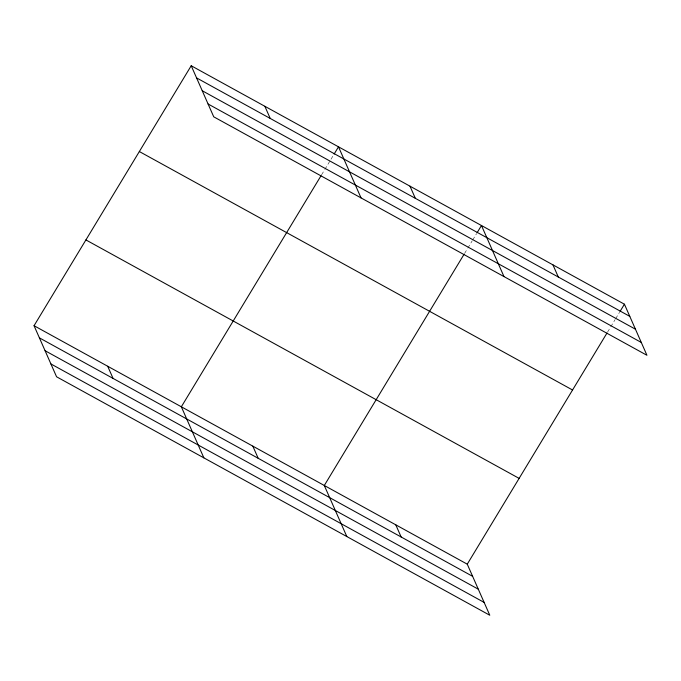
<?xml version="1.0" encoding="UTF-8"?>
<svg xmlns="http://www.w3.org/2000/svg" width="681" height="681" viewBox="0 0 681 681"><rect width="100%" height="100%" fill="white"/><g stroke="black" fill="none" stroke-linecap="round" stroke-linejoin="round"><path stroke-width="0.51" stroke-dasharray="3.4 2.55" d="M321.577 174.821L324.309 170.301M324.854 169.399L333.588 154.953M464.536 253.511L467.268 248.999M467.813 248.097L472.18 240.87M472.725 239.967L476.547 233.643M607.503 332.2L610.227 327.689M610.772 326.786L615.139 319.559M615.692 318.657L619.514 312.332"/><path stroke-width="1.02" d="M34.05 325.714L467.26 564.174L489.792 615.249L56.574 376.789L34.05 325.714L191.208 65.751L624.426 304.211L646.95 355.286L213.74 116.826L191.208 65.751M321.032 175.724L181.342 406.795L203.866 457.87M334.133 154.051L338.5 146.824L361.032 197.899M463.991 254.413L324.301 485.485L346.825 536.56M477.1 232.74L481.467 225.513L503.991 276.588M467.26 564.174L606.95 333.103M620.059 311.43L624.426 304.211M196.571 77.898L629.78 316.359M202.24 90.743L635.45 329.204M208.071 103.98L641.289 342.441M139.35 151.54L572.559 390M85.917 239.925L519.126 478.385M39.413 337.87L472.623 576.33M45.074 350.715L478.283 589.176M50.913 363.943L484.123 602.404M552.946 264.866L558.301 277.014M409.988 186.168L415.342 198.324M264.858 106.287L270.221 118.443M395.78 524.83L401.143 536.986M252.821 446.14L258.184 458.287M107.7 366.259L113.055 378.406"/></g></svg>
